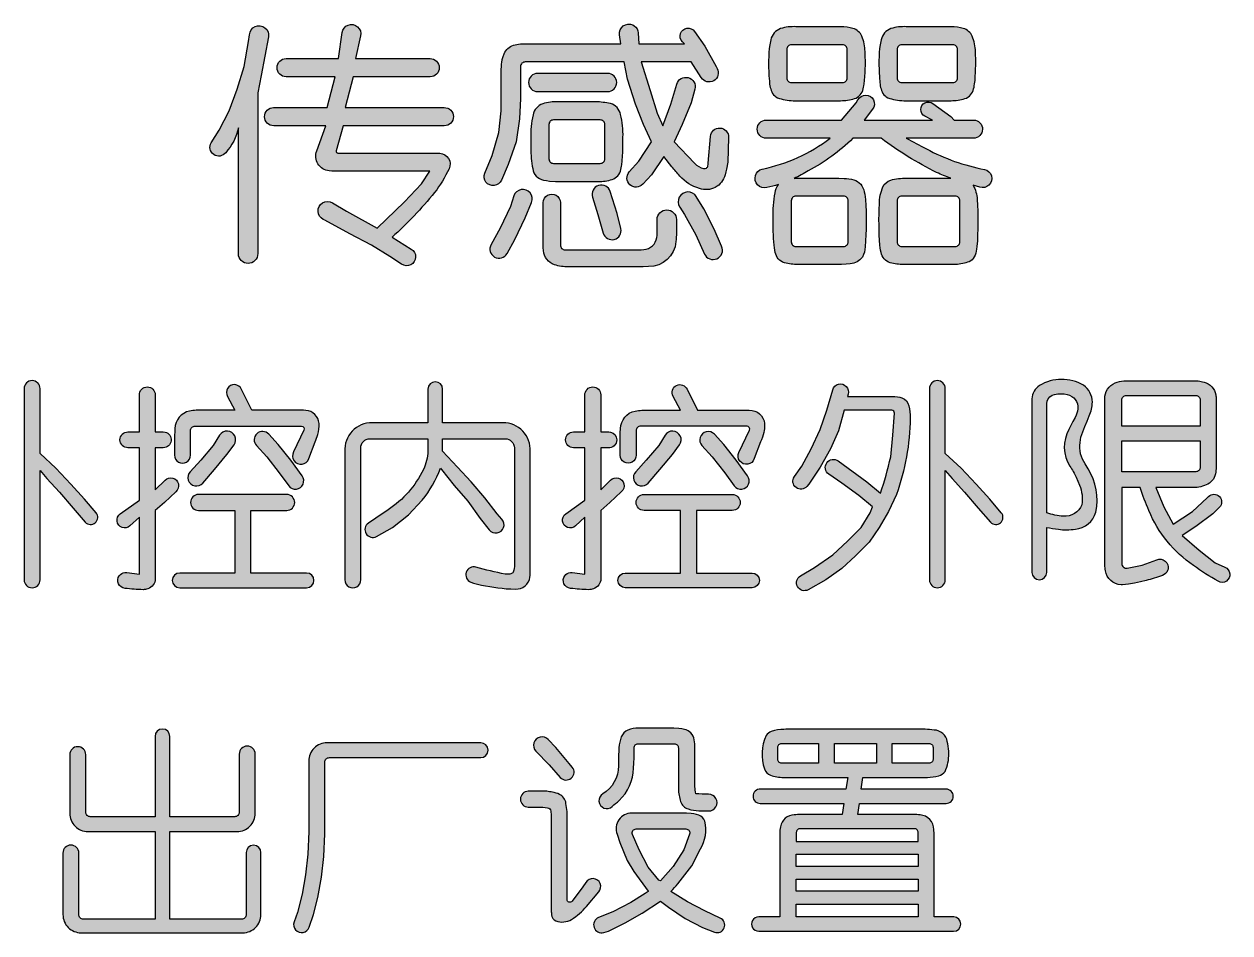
# Model space of a CAD drawing. Header units: millimetres. Extents: x -41 to 727, y -91 to 104.
# Drawn here: x 529.79 to 556.36, y -14.39 to 5.64 of the extents above; entities that cross this region are included whole.
import ezdxf

# ---------------------------------------------------------------- set-up
doc = ezdxf.new("R2010")
doc.units = ezdxf.units.MM
doc.header["$LTSCALE"] = 3
doc.header["$MEASUREMENT"] = 0

msp = doc.modelspace()

# ---------------------------------------------------------------- hatches: boundary and pattern name
h = msp.add_hatch(color=256)
h.dxf.hatch_style = 1
h.paths.add_polyline_path([(534.934, 0.58, -0.41776), (534.721, 0.364, -0.414214), (534.508, 0.577), (534.508, 3.354, -0.132977), (534.228, 2.804, -0.952593), (533.911, 3.025), (534.082, 3.298), (534.307, 3.724), (534.483, 4.201), (534.633, 4.702), (534.734, 5.254), (534.755, 5.404, -1.060775), (535.172, 5.356), (535.01, 4.502), (534.934, 4.125)])
h = msp.add_hatch(color=256)
h.dxf.hatch_style = 1
h.paths.add_polyline_path([(536.378, 1.335, -0.59102), (536.363, 1.698, -0.281236), (536.58, 1.697), (536.89, 1.517), (537.568, 1.141), (538.169, 1.718), (538.546, 2.119), (538.729, 2.395), (536.756, 2.395, -0.042921), (536.509, 2.406, -0.506842), (536.238, 2.846), (536.439, 3.398), (535.286, 3.398, -1), (535.284, 3.799), (536.464, 3.799), (536.64, 4.477), (535.56, 4.477, -1), (535.56, 4.878), (536.715, 4.878), (536.794, 5.45, -1.041657), (537.202, 5.377), (537.091, 4.878), (538.733, 4.878, -1), (538.735, 4.477), (537.041, 4.477), (536.865, 3.799), (539.043, 3.799, -0.422478), (539.249, 3.599, -0.417829), (539.046, 3.398), (536.815, 3.398), (536.662, 2.847, 0.495821), (536.701, 2.796), (538.846, 2.796), (538.892, 2.795), (538.945, 2.791, -0.539685), (539.153, 2.45, -0.047085), (538.833, 1.924, -0.035549), (537.894, 0.941), (538.317, 0.682, -0.586254), (538.308, 0.335, -0.276428), (538.104, 0.347), (537.843, 0.514), (537.442, 0.765), (536.966, 1.016), (536.414, 1.317)])
h = msp.add_hatch(color=256)
h.dxf.hatch_style = 1
h.paths.add_polyline_path([(544.564, 2.571, 0.16023), (544.762, 2.458, 0.4416), (544.856, 2.515, 0.027771), (544.865, 2.571), (544.913, 3.164, -0.978821), (545.312, 3.141), (545.292, 2.596), (545.266, 2.443), (545.252, 2.379), (545.233, 2.316, -0.445738), (544.671, 2.016, -0.146277), (544.239, 2.289, -0.020009), (544.063, 2.495), (543.887, 2.721), (543.611, 2.32), (543.419, 2.11, -1), (543.124, 2.379), (543.335, 2.621), (543.611, 3.047), (543.436, 3.423), (543.26, 3.875), (543.085, 4.426), (543.009, 4.803), (540.832, 4.803, 0.428128), (540.727, 4.702), (540.727, 4), (540.702, 3.549), (540.627, 3.047), (540.451, 2.546), (540.306, 2.2, -1), (539.939, 2.352), (540.1, 2.746), (540.251, 3.248), (540.301, 3.724), (540.301, 4.652, -0.013857), (540.314, 4.795), (540.325, 4.859), (540.343, 4.923), (540.367, 4.986, -0.225276), (540.569, 5.171, -0.081489), (540.878, 5.204), (542.934, 5.204), (542.908, 5.403, -0.592108), (543.2, 5.618), (543.233, 5.599, -0.225615), (543.319, 5.444), (543.335, 5.204), (544.339, 5.204), (544.295, 5.248, -1.08923), (544.564, 5.474), (544.79, 5.154), (545.041, 4.702), (545.062, 4.66, -0.406967), (544.984, 4.389, -0.405296), (544.711, 4.459), (544.489, 4.803), (543.386, 4.803), (543.586, 4.176), (543.737, 3.674), (543.862, 3.398), (544.038, 3.875), (544.169, 4.311, -1), (544.569, 4.205), (544.489, 3.9), (544.288, 3.423), (544.113, 3.047)])
h = msp.add_hatch(color=256)
h.dxf.hatch_style = 1
h.paths.add_polyline_path([(547.853, 5.574), (547.923, 5.567), (547.989, 5.557), (548.051, 5.541, -0.229497), (548.25, 5.369, -0.096009), (548.319, 5.031, -0.025853), (548.325, 4.663), (548.321, 4.572), (548.317, 4.483), (548.311, 4.398), (548.302, 4.318), (548.296, 4.28), (548.288, 4.245), (548.28, 4.21, -0.271566), (548.087, 3.995, -0.074582), (547.781, 3.95), (546.739, 3.95, -0.08166), (546.388, 4.014, -0.146039), (546.282, 4.111, -0.11582), (546.211, 4.382, -0.025036), (546.194, 4.832), (546.196, 4.924), (546.2, 5.014), (546.207, 5.101), (546.218, 5.182), (546.233, 5.257), (546.242, 5.293, -0.269538), (546.458, 5.537, -0.089624), (546.797, 5.58), (547.723, 5.58)])
h.paths.add_polyline_path([(547.926, 5.08), (547.926, 4.45, -0.414214), (547.826, 4.35), (546.694, 4.35, -0.414214), (546.594, 4.45), (546.594, 5.08, -0.414214), (546.694, 5.18), (547.826, 5.18, -0.414214)])
h = msp.add_hatch(color=256)
h.dxf.hatch_style = 1
h.paths.add_polyline_path([(550.156, 5.58), (550.286, 5.574), (550.355, 5.567), (550.422, 5.557), (550.484, 5.541, -0.229497), (550.682, 5.369, -0.096009), (550.752, 5.031, -0.025853), (550.757, 4.663), (550.754, 4.572), (550.749, 4.483), (550.743, 4.398), (550.734, 4.318), (550.728, 4.28), (550.721, 4.245), (550.712, 4.21, -0.271566), (550.52, 3.995, -0.074582), (550.214, 3.95), (549.172, 3.95, -0.08166), (548.82, 4.014, -0.146039), (548.715, 4.111, -0.11582), (548.644, 4.382, -0.025036), (548.626, 4.832), (548.628, 4.924), (548.633, 5.014), (548.64, 5.101), (548.651, 5.182), (548.666, 5.257), (548.675, 5.293, -0.269538), (548.89, 5.537, -0.089624), (549.229, 5.58)])
h.paths.add_polyline_path([(549.026, 5.08, -0.414214), (549.126, 5.18), (550.259, 5.18, -0.414214), (550.359, 5.08), (550.359, 4.45, -0.414214), (550.259, 4.35), (549.126, 4.35, -0.414214), (549.026, 4.45)])
h = msp.add_hatch(color=256)
h.dxf.hatch_style = 1
h.paths.add_polyline_path([(541.104, 4.552), (542.645, 4.552, -1), (542.645, 4.151), (541.104, 4.151, -1)])
h = msp.add_hatch(color=256)
h.dxf.hatch_style = 1
h.paths.add_polyline_path([(549.671, 2.889, 0.077057), (550.953, 2.435, -1.040733), (550.849, 2.043), (550.7, 2.089, -0.117269), (550.791, 1.775, -0.038781), (550.785, 0.735), (550.778, 0.68, -0.097257), (550.724, 0.506, -0.15029), (550.616, 0.403, -0.09102), (550.321, 0.342), (550.273, 0.339), (550.263, 0.339), (549.172, 0.339, -0.062783), (548.875, 0.38, -0.285873), (548.673, 0.605), (548.662, 0.653), (548.654, 0.706), (548.647, 0.763, -0.031148), (548.636, 1.674, -0.101851), (548.713, 2.05, -0.199361), (548.885, 2.2, -0.058368), (549.23, 2.245), (550.208, 2.245, -0.027409), (549.898, 2.367, -0.046694), (548.677, 3.122), (548.05, 3.122, -0.077934), (547.067, 2.404, -0.023868), (546.756, 2.237, -0.012462), (546.906, 2.245), (547.744, 2.245), (547.856, 2.239, -0.069044), (548.071, 2.206, -0.292597), (548.301, 1.941), (548.312, 1.89), (548.322, 1.834), (548.329, 1.773, -0.038845), (548.323, 0.733, -0.103809), (548.261, 0.504, -0.223369), (547.994, 0.356), (547.904, 0.346), (547.801, 0.339), (546.84, 0.339, -0.063747), (546.541, 0.381, -0.285196), (546.34, 0.607), (546.329, 0.655), (546.321, 0.708), (546.314, 0.766, -0.020397), (546.294, 1.366, -0.054188), (546.335, 1.919, -0.116147), (546.413, 2.102, -0.017668), (546.154, 2.037, -1), (546.054, 2.444, 0.112101), (547.549, 3.122), (546.143, 3.122, -1), (546.144, 3.524), (547.799, 3.524), (548.125, 3.9), (548.164, 3.967, -1.119425), (548.484, 3.764), (548.301, 3.524), (549.806, 3.524), (549.639, 3.607, -1.102587), (549.815, 3.887), (550.207, 3.599), (550.282, 3.524), (550.71, 3.524, -1), (550.706, 3.122), (549.229, 3.122, 0.005598)])
h.paths.add_polyline_path([(547.847, 1.845, -0.414214), (547.947, 1.745), (547.947, 0.839, -0.414214), (547.847, 0.739), (546.794, 0.739, -0.414214), (546.694, 0.839), (546.694, 1.745, -0.414214), (546.794, 1.845)])
h.paths.add_polyline_path([(549.127, 0.739, -0.414214), (549.027, 0.839), (549.027, 1.745, -0.414214), (549.127, 1.845), (550.309, 1.845, -0.414214), (550.409, 1.745), (550.409, 0.839, -0.414214), (550.309, 0.739)])
h = msp.add_hatch(color=256)
h.dxf.hatch_style = 1
h.paths.add_polyline_path([(542.381, 3.925, -0.048019), (542.709, 3.886, -0.280809), (542.932, 3.648, -0.072243), (542.984, 3.145, -0.012527), (542.979, 2.822), (542.975, 2.722), (542.968, 2.629, -0.020594), (542.953, 2.504), (542.946, 2.467), (542.937, 2.432, -0.274263), (542.745, 2.214, -0.074582), (542.439, 2.169), (541.499, 2.169), (541.368, 2.179), (541.299, 2.188), (541.234, 2.202, -0.330254), (540.995, 2.453, -0.054888), (540.955, 2.907), (540.953, 3.124, -0.062902), (541.002, 3.635, -0.273223), (541.217, 3.882, -0.089624), (541.556, 3.925)])
h.paths.add_polyline_path([(541.353, 3.425, -0.414214), (541.453, 3.525), (542.484, 3.525, -0.414214), (542.584, 3.425), (542.584, 2.669, -0.414214), (542.484, 2.569), (541.453, 2.569, -0.414214), (541.353, 2.669)])
h = msp.add_hatch(color=256)
h.dxf.hatch_style = 1
h.paths.add_polyline_path([(540.077, 0.779), (540.276, 1.141), (540.502, 1.618), (540.58, 1.852, -1.033851), (540.967, 1.709), (540.828, 1.367), (540.602, 0.89), (540.429, 0.583, -0.995238)])
h = msp.add_hatch(color=256)
h.dxf.hatch_style = 1
h.paths.add_polyline_path([(543.411, 0.289), (541.781, 0.289, -0.092201), (541.475, 0.335, -0.289124), (541.23, 0.646), (541.227, 0.706), (541.229, 0.79), (541.229, 1.705, -1), (541.605, 1.704), (541.605, 0.77, 0.429269), (541.705, 0.665), (543.361, 0.665), (543.385, 0.666), (543.446, 0.67, 0.353733), (543.73, 0.933, 0.042793), (543.737, 1.116), (543.737, 1.331, -1), (544.163, 1.331), (544.163, 1.041, -0.020292), (544.15, 0.844, -0.401181), (543.549, 0.295), (543.429, 0.289)])
h = msp.add_hatch(color=256)
h.dxf.hatch_style = 1
h.paths.add_polyline_path([(542.938, 1.133, -0.97667), (542.55, 1.032), (542.433, 1.442), (542.312, 1.823, -0.99809), (542.705, 1.948), (542.859, 1.467)])
h = msp.add_hatch(color=256)
h.dxf.hatch_style = 1
h.paths.add_polyline_path([(544.601, 1.836), (544.765, 1.567), (544.991, 1.116), (545.159, 0.743, -0.998115), (544.78, 0.572), (544.589, 0.991), (544.339, 1.442), (544.234, 1.607, -1.009131)])
h = msp.add_hatch(color=256)
h.dxf.hatch_style = 1
h.paths.add_polyline_path([(530.814, -4.501), (531.115, -4.827), (531.371, -5.13, -0.991748), (531.133, -5.335), (530.864, -5.027), (530.563, -4.676), (530.287, -4.375), (530.137, -4.2), (530.137, -6.607, -1), (529.786, -6.607), (529.786, -2.394, -1), (530.137, -2.394), (530.137, -3.824), (530.488, -4.15)])
h = msp.add_hatch(color=256)
h.dxf.hatch_style = 1
h.paths.add_polyline_path([(532.891, -3.352, -0.892536), (532.852, -3.698), (532.676, -3.698), (532.676, -4.626), (532.891, -4.411, -0.585606), (533.185, -4.494, -0.287203), (533.126, -4.671), (532.877, -4.902), (532.676, -5.078), (532.676, -6.582, -0.331387), (532.512, -6.805, -0.070502), (532.407, -6.824, -0.023404), (532.01, -6.796, -0.586545), (531.883, -6.517), (531.907, -6.491, -0.217204), (532.046, -6.447), (532.325, -6.482), (532.325, -5.228), (532.118, -5.418, -1.062778), (531.904, -5.153), (532.325, -4.852), (532.325, -3.698), (532.074, -3.698, -1), (532.074, -3.347), (532.325, -3.347), (532.325, -2.539, -0.424925), (532.501, -2.356, -0.414083), (532.676, -2.532), (532.676, -3.347), (532.852, -3.347)])
h = msp.add_hatch(color=256)
h.dxf.hatch_style = 1
h.paths.add_polyline_path([(535.836, -2.871, -0.012997), (535.944, -2.871), (535.993, -2.875, -0.378315), (536.285, -3.163, -0.105496), (536.258, -3.408, -0.020256), (536.2, -3.569), (536.06, -3.937, -1.089222), (535.724, -3.79), (535.953, -3.308, 0.555608), (535.897, -3.222), (533.557, -3.222, 0.426625), (533.454, -3.323), (533.454, -3.862, -1), (533.103, -3.858), (533.103, -3.397, -0.010071), (533.111, -3.276, -0.347674), (533.43, -2.888, -0.036483), (533.579, -2.871), (534.432, -2.871), (534.269, -2.565, -0.593868), (534.427, -2.306, -0.291309), (534.58, -2.415), (534.808, -2.871)])
h = msp.add_hatch(color=256)
h.dxf.hatch_style = 1
h.paths.add_polyline_path([(540.941, -3.774), (540.941, -6.407, -0.049756), (540.934, -6.548, -0.399182), (540.614, -6.81), (540.511, -6.808), (540.41, -6.802, -0.032448), (539.688, -6.683), (539.628, -6.657, -0.945374), (539.744, -6.33, 0.020702), (540.385, -6.481, 0.087082), (540.492, -6.481), (540.515, -6.475, 0.173213), (540.565, -6.437, 0.113951), (540.591, -6.273), (540.59, -3.698, 0.416243), (540.389, -3.498), (539.01, -3.498), (539.01, -3.774), (539.336, -4.125), (539.637, -4.451), (539.938, -4.802), (540.214, -5.153), (540.318, -5.272, -1.026786), (540.037, -5.506), (539.838, -5.253), (539.562, -4.877), (539.261, -4.526), (538.985, -4.175), (538.96, -4.15, -0.084682), (538.559, -4.852), (538.258, -5.178), (537.907, -5.454), (537.552, -5.651, -0.960345), (537.373, -5.358, 0.011732), (537.808, -5.067, 0.132971), (538.585, -4.174, 0.108424), (538.684, -3.774), (538.684, -3.498), (537.405, -3.498, 0.416957), (537.205, -3.7), (537.205, -6.607, -1), (536.854, -6.606), (536.854, -3.779, -0.436392), (537.456, -3.147), (538.684, -3.147), (538.684, -2.407, -1), (539.01, -2.407), (539.01, -3.147), (540.34, -3.147, -0.432402)])
h = msp.add_hatch(color=256)
h.dxf.hatch_style = 1
h.paths.add_polyline_path([(541.894, -3.698, -1), (541.894, -3.347), (542.144, -3.347), (542.144, -2.539, -0.424925), (542.32, -2.356, -0.414083), (542.496, -2.532), (542.496, -3.347), (542.671, -3.347), (542.711, -3.352, -0.349217), (542.847, -3.523, -0.439039), (542.655, -3.698), (542.496, -3.698), (542.496, -4.626), (542.711, -4.411, -0.585606), (543.005, -4.494, -0.287203), (542.945, -4.671), (542.696, -4.902), (542.496, -5.078), (542.496, -6.582, -0.331387), (542.332, -6.805, -0.070502), (542.226, -6.824, -0.023404), (541.829, -6.796, -0.586545), (541.702, -6.517), (541.726, -6.491, -0.217204), (541.865, -6.447), (542.144, -6.482), (542.144, -5.228), (541.937, -5.418, -1.062778), (541.723, -5.153), (542.144, -4.852), (542.144, -3.698)])
h = msp.add_hatch(color=256)
h.dxf.hatch_style = 1
h.paths.add_polyline_path([(543.273, -3.859, -1), (542.922, -3.864), (542.922, -3.398, -0.01249), (542.93, -3.274, -0.348268), (543.251, -2.888, -0.035203), (543.398, -2.871), (544.246, -2.871), (544.251, -2.871), (544.088, -2.565, -0.438722), (544.165, -2.322, -0.418342), (544.396, -2.408), (544.627, -2.871), (545.766, -2.871, -0.410091), (546.104, -3.165, -0.070888), (546.099, -3.315), (546.09, -3.363, -0.025192), (546.019, -3.57), (545.879, -3.937, -1.060261), (545.538, -3.801), (545.772, -3.307, 0.550801), (545.718, -3.222), (543.373, -3.222, 0.42072), (543.273, -3.324)])
h = msp.add_hatch(color=256)
h.dxf.hatch_style = 1
h.paths.add_polyline_path([(548.935, -3.422), (548.968, -2.935, 0.435083), (548.908, -2.871), (547.857, -2.871), (547.732, -3.322), (547.556, -3.723), (547.33, -4.125), (547.08, -4.501), (547.04, -4.548, -0.963432), (546.762, -4.334), (546.929, -4.1), (547.13, -3.723), (547.33, -3.297), (547.481, -2.871), (547.606, -2.419, -1), (547.948, -2.518), (547.932, -2.57), (548.835, -2.57, -0.012286), (548.979, -2.571), (549.034, -2.575), (549.085, -2.583), (549.132, -2.597, -0.266172), (549.281, -2.772, -0.066176), (549.317, -3.042, -0.081069), (549.011, -4.727), (548.835, -5.103), (548.634, -5.454), (548.409, -5.78), (548.108, -6.081), (547.807, -6.357), (547.456, -6.607), (547.069, -6.825, -1), (546.9, -6.518), (547.205, -6.332), (547.606, -6.056), (547.932, -5.755), (548.233, -5.454), (548.434, -5.128), (548.484, -5.002), (548.183, -4.752), (547.807, -4.476), (547.519, -4.278, -1), (547.726, -3.987), (548.359, -4.451), (548.66, -4.701, 0.02391), (548.885, -3.899)])
h = msp.add_hatch(color=256)
h.dxf.hatch_style = 1
h.paths.add_polyline_path([(550.766, -4.501), (551.067, -4.827), (551.323, -5.13, -0.991748), (551.085, -5.335), (550.816, -5.027), (550.515, -4.676), (550.239, -4.375), (550.089, -4.2), (550.089, -6.607, -1), (549.738, -6.607), (549.738, -2.394, -1), (550.089, -2.394), (550.089, -3.824), (550.44, -4.15)])
h = msp.add_hatch(color=256)
h.dxf.hatch_style = 1
h.paths.add_polyline_path([(552.163, -2.327, -0.273671), (553.133, -2.318, -0.242415), (553.33, -2.692, -0.100445), (553.262, -2.995), (553.213, -3.113), (553.163, -3.23), (553.117, -3.346, 0.150464), (553.071, -3.829, 0.07841), (553.17, -4.054), (553.235, -4.16, -0.191488), (553.406, -5.116, -0.319783), (552.955, -5.491, -0.07297), (552.58, -5.493, -0.0139), (552.324, -5.454), (552.324, -6.444, -1), (551.998, -6.444), (551.998, -2.62, -0.251251)])
h.paths.add_polyline_path([(552.332, -2.673, -0.291924), (552.498, -2.523, -0.137469), (552.773, -2.526, -0.396774), (553.009, -2.84, -0.082163), (552.948, -3.027), (552.902, -3.119), (552.856, -3.208), (552.813, -3.294, 0.274605), (552.833, -4.104, -0.028418), (552.976, -4.346), (553.013, -4.432), (553.046, -4.522, -0.139474), (553.097, -4.953, -0.337206), (552.69, -5.206, -0.068489), (552.324, -5.128), (552.324, -2.72)])
h = msp.add_hatch(color=256)
h.dxf.hatch_style = 1
h.paths.add_polyline_path([(553.979, -4.576), (553.979, -6.248, 0.477458), (554.099, -6.348), (554.43, -6.281), (554.75, -6.164, -0.588858), (554.997, -6.37), (554.987, -6.404, -0.220322), (554.874, -6.51, -0.014085), (554.514, -6.624), (554.387, -6.654), (554.258, -6.68), (554.127, -6.701), (554.061, -6.71), (553.994, -6.717), (553.961, -6.718, -0.362622), (553.621, -6.406, -0.023381), (553.603, -6.281), (553.603, -2.62, -0.307621), (553.832, -2.269, -0.091859), (554.023, -2.225, -0.018811), (554.178, -2.219), (555.512, -2.219, -0.016185), (555.662, -2.226, -0.052672), (555.792, -2.253, -0.295172), (556.051, -2.528, -0.016112), (556.06, -2.62), (556.06, -4.125, -0.023783), (556.042, -4.274, -0.263158), (555.839, -4.516, -0.105269), (555.512, -4.576), (554.731, -4.576), (554.907, -5.002), (555.108, -5.379), (555.534, -5.103), (555.86, -4.802), (555.891, -4.77, -1), (556.129, -5.009), (555.985, -5.153), (555.609, -5.429), (555.308, -5.629), (555.684, -5.955), (556.035, -6.231), (556.25, -6.331, -1.082987), (556.104, -6.64, -0.028008), (555.558, -6.291, -0.1484), (554.577, -5.081, -0.025024), (554.381, -4.576)])
h.paths.add_polyline_path([(553.979, -2.645, -0.414214), (554.079, -2.545), (555.609, -2.545, -0.414214), (555.709, -2.645), (555.709, -3.222), (553.979, -3.222)])
h.paths.add_polyline_path([(555.609, -4.225), (553.979, -4.225), (553.979, -3.548), (555.709, -3.548), (555.709, -4.125, -0.414214)])
h = msp.add_hatch(color=256)
h.dxf.hatch_style = 1
h.paths.add_polyline_path([(534.412, -3.631), (534.256, -3.849), (533.98, -4.175), (533.724, -4.474, -1.021378), (533.445, -4.225), (533.679, -3.974), (533.955, -3.648), (534.095, -3.421, -1.034899)])
h = msp.add_hatch(color=256)
h.dxf.hatch_style = 1
h.paths.add_polyline_path([(535.179, -3.399), (535.385, -3.623), (535.661, -3.974), (535.912, -4.318, -1.005391), (535.619, -4.535), (535.41, -4.25), (535.134, -3.899), (534.905, -3.649, -1)])
h = msp.add_hatch(color=256)
h.dxf.hatch_style = 1
h.paths.add_polyline_path([(544.231, -3.631), (544.076, -3.849), (543.8, -4.175), (543.543, -4.474, -1.021378), (543.265, -4.225), (543.499, -3.974), (543.775, -3.648), (543.914, -3.421, -1.034899)])
h = msp.add_hatch(color=256)
h.dxf.hatch_style = 1
h.paths.add_polyline_path([(544.998, -3.399), (545.204, -3.623), (545.48, -3.974), (545.731, -4.318, -1.005391), (545.438, -4.535), (545.229, -4.25), (544.953, -3.899), (544.725, -3.649, -1)])
h = msp.add_hatch(color=256)
h.dxf.hatch_style = 1
h.paths.add_polyline_path([(536.011, -6.457, -1), (536.011, -6.783), (533.215, -6.783, -1), (533.215, -6.457), (534.432, -6.457), (534.432, -5.078), (533.629, -5.078, -1), (533.629, -4.727), (535.573, -4.727, -1), (535.573, -5.078), (534.783, -5.078), (534.783, -6.457)])
h = msp.add_hatch(color=256)
h.dxf.hatch_style = 1
h.paths.add_polyline_path([(543.035, -6.783, -1), (543.035, -6.457), (544.251, -6.457), (544.251, -5.078), (543.449, -5.078, -1), (543.449, -4.727), (545.393, -4.727, -1), (545.393, -5.078), (544.602, -5.078), (544.602, -6.457), (545.83, -6.457, -1), (545.83, -6.783)])
h = msp.add_hatch(color=256)
h.dxf.hatch_style = 1
h.paths.add_polyline_path([(534.528, -11.726), (534.528, -10.445, -1), (534.879, -10.445), (534.879, -11.752, -0.414214), (534.479, -12.152), (532.998, -12.152), (532.998, -14.083), (534.579, -14.083, 0.414214), (534.679, -13.983), (534.679, -12.617, -1), (535.005, -12.617), (535.005, -13.984, -0.414214), (534.605, -14.384), (531.041, -14.384, -0.414214), (530.641, -13.984), (530.641, -12.627, -1), (530.992, -12.627), (530.992, -13.983, 0.414214), (531.092, -14.083), (532.672, -14.083), (532.672, -12.152), (531.192, -12.152, -0.414214), (530.792, -11.752), (530.792, -10.459, -1), (531.143, -10.459), (531.143, -11.726, 0.414214), (531.243, -11.826), (532.672, -11.826), (532.672, -10.057, -1), (532.998, -10.057), (532.998, -11.826), (534.428, -11.826, 0.414214)])
h = msp.add_hatch(color=256)
h.dxf.hatch_style = 1
h.paths.add_polyline_path([(541.801, -10.652), (541.867, -10.732, -0.97673), (541.601, -10.96), (541.354, -10.685), (541.066, -10.382, -1.002617), (541.337, -10.127), (541.503, -10.304)])
h = msp.add_hatch(color=256)
h.dxf.hatch_style = 1
h.paths.add_polyline_path([(544.553, -10.129, -0.059248), (544.571, -10.308), (544.571, -11.166, 0.017207), (544.588, -11.319, 0.034528), (544.872, -11.332, -1.01266), (544.872, -11.7, -0.011492), (544.658, -11.696), (544.597, -11.691), (544.536, -11.684), (544.477, -11.672), (544.421, -11.655, -0.238886), (544.255, -11.494, -0.076134), (544.206, -11.216), (544.206, -10.308, 0.422775), (544.117, -10.221), (543.317, -10.221, 0.422577), (543.229, -10.308), (543.229, -10.53), (543.226, -10.644), (543.218, -10.759, -0.197017), (542.898, -11.472, -0.01219), (542.747, -11.599, -1.116646), (542.539, -11.323, 0.264943), (542.885, -10.706), (542.889, -10.594), (542.889, -10.481), (542.892, -10.365), (542.896, -10.306), (542.903, -10.244), (542.913, -10.183), (542.928, -10.124), (542.948, -10.069, -0.20478), (543.095, -9.917, -0.084845), (543.327, -9.873), (544.106, -9.873), (544.219, -9.883), (544.281, -9.891), (544.339, -9.904, -0.323094)])
h = msp.add_hatch(color=256)
h.dxf.hatch_style = 1
h.paths.add_polyline_path([(546.521, -10.96, -0.086517), (546.236, -10.914, -0.214089), (546.103, -10.775, -0.198156), (546.14, -10.04, -0.149178), (546.254, -9.947, -0.080722), (546.533, -9.902), (546.571, -9.901), (549.643, -9.901, -0.026081), (549.843, -9.916, -0.357226), (550.132, -10.172), (550.144, -10.223, -0.056958), (550.164, -10.434, -0.122096), (550.083, -10.83, -0.177615), (549.943, -10.926, -0.038063), (549.693, -10.96), (548.27, -10.96), (548.236, -11.22), (550.108, -11.22, -0.414216), (550.265, -11.377, -0.420603), (550.104, -11.534), (548.194, -11.534), (548.163, -11.776), (549.393, -11.776, -0.022059), (549.531, -11.787, -0.392106), (549.835, -12.109), (549.841, -12.207), (549.841, -14.034), (550.273, -14.034, -1), (550.272, -14.35), (545.976, -14.35, -1), (545.975, -14.034), (546.44, -14.034), (546.44, -12.207, -0.05261), (546.456, -12.046, -0.35597), (546.761, -11.786, -0.016526), (546.904, -11.776), (547.814, -11.776), (547.851, -11.534), (546.009, -11.534, -0.414804), (545.851, -11.377, -0.426234), (546.015, -11.22), (547.899, -11.22), (547.938, -10.96)])
h.paths.add_polyline_path([(549.493, -12.921), (546.805, -12.921), (546.805, -12.655), (549.493, -12.655)])
h.paths.add_polyline_path([(549.493, -12.375), (546.805, -12.375), (546.805, -12.176, -0.414214), (546.891, -12.09), (549.406, -12.09, -0.414214), (549.493, -12.176)])
h.paths.add_polyline_path([(549.493, -13.47), (546.805, -13.47), (546.805, -13.201), (549.493, -13.201)])
h.paths.add_polyline_path([(549.493, -14.034), (546.805, -14.034), (546.805, -13.75), (549.493, -13.75)])
h.paths.add_polyline_path([(548.572, -10.649), (547.643, -10.649), (547.643, -10.212), (548.572, -10.212)])
h.paths.add_polyline_path([(546.396, -10.563), (546.396, -10.298, -0.414214), (546.482, -10.212), (547.294, -10.212), (547.294, -10.649), (546.482, -10.649, -0.414214)])
h.paths.add_polyline_path([(549.819, -10.298), (549.819, -10.563, -0.414214), (549.732, -10.649), (548.92, -10.649), (548.92, -10.212), (549.732, -10.212, -0.414214)])
h = msp.add_hatch(color=256)
h.dxf.hatch_style = 1
h.paths.add_polyline_path([(535.811, -13.934), (535.911, -13.533), (535.986, -13.107), (536.036, -12.655), (536.061, -12.154), (536.061, -10.598, -0.414214), (536.461, -10.198), (539.849, -10.198, -1), (539.849, -10.524), (536.513, -10.524, 0.414214), (536.413, -10.624), (536.413, -12.204), (536.388, -12.705), (536.337, -13.157), (536.262, -13.608), (536.162, -13.984), (536.07, -14.26, -1.010694), (535.736, -14.145)])
h = msp.add_hatch(color=256)
h.dxf.hatch_style = 1
h.paths.add_polyline_path([(540.898, -11.614, -1), (540.898, -11.266), (541.304, -11.266, -0.011491), (541.432, -11.287, -0.070941), (541.583, -11.334, -0.254447), (541.728, -11.534, -0.026143), (541.752, -11.713), (541.752, -13.655, 0.32165), (541.791, -13.71, 0.329988), (541.861, -13.685), (542.1, -13.372), (542.165, -13.274, -1.083663), (542.451, -13.483), (542.183, -13.803, -0.073532), (541.851, -14.089, -0.222538), (541.506, -14.124, -0.270609), (541.411, -13.985, -0.016463), (541.403, -13.902), (541.403, -11.796), (541.393, -11.705, 0.334609), (541.322, -11.63), (541.221, -11.614)])
h = msp.add_hatch(color=256)
h.dxf.hatch_style = 1
h.paths.add_polyline_path([(544.388, -11.747), (544.49, -11.757), (544.548, -11.766), (544.603, -11.777), (544.654, -11.794, -0.225031), (544.789, -11.927, -0.188829), (544.696, -12.537), (544.504, -12.907), (544.192, -13.302, -0.031599), (544.04, -13.471), (544.405, -13.703), (544.786, -13.902), (545.129, -14.06, -0.972008), (544.998, -14.369), (544.737, -14.267), (544.355, -14.068), (543.99, -13.819), (543.808, -13.687), (543.41, -13.952), (543.029, -14.168), (542.664, -14.35), (542.561, -14.379, -0.947134), (542.447, -14.048), (542.763, -13.919), (543.161, -13.72), (543.476, -13.521), (543.543, -13.471), (543.542, -13.47), (543.222, -13.034), (543.078, -12.791), (542.912, -12.393), (542.853, -12.211, -0.520491), (543.177, -11.747)])
h.paths.add_polyline_path([(543.276, -12.095), (544.369, -12.095, -0.521815), (544.45, -12.211), (544.322, -12.559), (544.09, -12.924), (543.808, -13.239), (543.775, -13.222), (543.543, -12.941), (543.344, -12.559), (543.196, -12.215, -0.538437)])

# ---------------------------------------------------------------- linework, layer by layer
for points in [[(534.934, 0.58, -0.41776), (534.721, 0.364, -0.414214), (534.508, 0.577), (534.508, 3.354, -0.132977), (534.228, 2.804, -0.952593), (533.911, 3.025), (534.082, 3.298), (534.307, 3.724), (534.483, 4.201), (534.633, 4.702), (534.734, 5.254), (534.755, 5.404, -1.060775), (535.172, 5.356), (535.01, 4.502), (534.934, 4.125)], [(536.378, 1.335, -0.59102), (536.363, 1.698, -0.281236), (536.58, 1.697), (536.89, 1.517), (537.568, 1.141), (538.169, 1.718), (538.546, 2.119), (538.729, 2.395), (536.756, 2.395, -0.042921), (536.509, 2.406, -0.506842), (536.238, 2.846), (536.439, 3.398), (535.286, 3.398, -1), (535.284, 3.799), (536.464, 3.799), (536.64, 4.477), (535.56, 4.477, -1), (535.56, 4.878), (536.715, 4.878), (536.794, 5.45, -1.041657), (537.202, 5.377), (537.091, 4.878), (538.733, 4.878, -1), (538.735, 4.477), (537.041, 4.477), (536.865, 3.799), (539.043, 3.799, -0.422478), (539.249, 3.599, -0.417829), (539.046, 3.398), (536.815, 3.398), (536.662, 2.847, 0.495821), (536.701, 2.796), (538.846, 2.796), (538.892, 2.795), (538.945, 2.791, -0.539685), (539.153, 2.45, -0.047085), (538.833, 1.924, -0.035549), (537.894, 0.941), (538.317, 0.682, -0.586254), (538.308, 0.335, -0.276428), (538.104, 0.347), (537.843, 0.514), (537.442, 0.765), (536.966, 1.016), (536.414, 1.317)], [(544.564, 2.571, 0.16023), (544.762, 2.458, 0.4416), (544.856, 2.515, 0.027771), (544.865, 2.571), (544.913, 3.164, -0.978821), (545.312, 3.141), (545.292, 2.596), (545.266, 2.443), (545.252, 2.379), (545.233, 2.316, -0.445738), (544.671, 2.016, -0.146277), (544.239, 2.289, -0.020009), (544.063, 2.495), (543.887, 2.721), (543.611, 2.32), (543.419, 2.11, -1), (543.124, 2.379), (543.335, 2.621), (543.611, 3.047), (543.436, 3.423), (543.26, 3.875), (543.085, 4.426), (543.009, 4.803), (540.832, 4.803, 0.428128), (540.727, 4.702), (540.727, 4), (540.702, 3.549), (540.627, 3.047), (540.451, 2.546), (540.306, 2.2, -1), (539.939, 2.352), (540.1, 2.746), (540.251, 3.248), (540.301, 3.724), (540.301, 4.652, -0.013857), (540.314, 4.795), (540.325, 4.859), (540.343, 4.923), (540.367, 4.986, -0.225276), (540.569, 5.171, -0.081489), (540.878, 5.204), (542.934, 5.204), (542.908, 5.403, -0.592108), (543.2, 5.618), (543.233, 5.599, -0.225615), (543.319, 5.444), (543.335, 5.204), (544.339, 5.204), (544.295, 5.248, -1.08923), (544.564, 5.474), (544.79, 5.154), (545.041, 4.702), (545.062, 4.66, -0.406967), (544.984, 4.389, -0.405296), (544.711, 4.459), (544.489, 4.803), (543.386, 4.803), (543.586, 4.176), (543.737, 3.674), (543.862, 3.398), (544.038, 3.875), (544.169, 4.311, -1), (544.569, 4.205), (544.489, 3.9), (544.288, 3.423), (544.113, 3.047)], [(547.723, 5.58), (546.797, 5.58, 0.089624), (546.458, 5.537, 0.269538), (546.242, 5.293), (546.233, 5.257), (546.218, 5.182), (546.207, 5.101), (546.2, 5.014), (546.196, 4.924), (546.194, 4.832, 0.025036), (546.211, 4.382, 0.11582), (546.282, 4.111, 0.146039), (546.388, 4.014, 0.08166), (546.739, 3.95), (547.781, 3.95, 0.074582), (548.087, 3.995, 0.271566), (548.28, 4.21), (548.288, 4.245), (548.296, 4.28), (548.302, 4.318), (548.311, 4.398), (548.317, 4.483), (548.321, 4.572), (548.325, 4.663, 0.025853), (548.319, 5.031, 0.096009), (548.25, 5.369, 0.229497), (548.051, 5.541), (547.989, 5.557), (547.923, 5.567), (547.853, 5.574)], [(549.229, 5.58, 0.089624), (548.89, 5.537, 0.269538), (548.675, 5.293), (548.666, 5.257), (548.651, 5.182), (548.64, 5.101), (548.633, 5.014), (548.628, 4.924), (548.626, 4.832, 0.025036), (548.644, 4.382, 0.11582), (548.715, 4.111, 0.146039), (548.82, 4.014, 0.08166), (549.172, 3.95), (550.214, 3.95, 0.074582), (550.52, 3.995, 0.271566), (550.712, 4.21), (550.721, 4.245), (550.728, 4.28), (550.734, 4.318), (550.743, 4.398), (550.749, 4.483), (550.754, 4.572), (550.757, 4.663, 0.025853), (550.752, 5.031, 0.096009), (550.682, 5.369, 0.229497), (550.484, 5.541), (550.422, 5.557), (550.355, 5.567), (550.286, 5.574), (550.156, 5.58)], [(547.826, 5.18), (546.694, 5.18, 0.414214), (546.594, 5.08), (546.594, 4.45, 0.414214), (546.694, 4.35), (547.826, 4.35, 0.414214), (547.926, 4.45), (547.926, 5.08, 0.414214)], [(549.026, 4.45, 0.414214), (549.126, 4.35), (550.259, 4.35, 0.414214), (550.359, 4.45), (550.359, 5.08, 0.414214), (550.259, 5.18), (549.126, 5.18, 0.414214), (549.026, 5.08)], [(541.104, 4.151), (542.645, 4.151, 1), (542.645, 4.552), (541.104, 4.552, 1)], [(549.671, 2.889, 0.077057), (550.953, 2.435, -1.040733), (550.849, 2.043), (550.7, 2.089, -0.117269), (550.791, 1.775, -0.038781), (550.785, 0.735), (550.778, 0.68, -0.097257), (550.724, 0.506, -0.15029), (550.616, 0.403, -0.09102), (550.321, 0.342), (550.273, 0.339), (550.263, 0.339), (549.172, 0.339, -0.062783), (548.875, 0.38, -0.285873), (548.673, 0.605), (548.662, 0.653), (548.654, 0.706), (548.647, 0.763, -0.031148), (548.636, 1.674, -0.101851), (548.713, 2.05, -0.199361), (548.885, 2.2, -0.058368), (549.23, 2.245), (550.208, 2.245, -0.027409), (549.898, 2.367, -0.046694), (548.677, 3.122), (548.05, 3.122, -0.077934), (547.067, 2.404, -0.023868), (546.756, 2.237, -0.012462), (546.906, 2.245), (547.744, 2.245), (547.856, 2.239, -0.069044), (548.071, 2.206, -0.292597), (548.301, 1.941), (548.312, 1.89), (548.322, 1.834), (548.329, 1.773, -0.038845), (548.323, 0.733, -0.103809), (548.261, 0.504, -0.223369), (547.994, 0.356), (547.904, 0.346), (547.801, 0.339), (546.84, 0.339, -0.063747), (546.541, 0.381, -0.285196), (546.34, 0.607), (546.329, 0.655), (546.321, 0.708), (546.314, 0.766, -0.020397), (546.294, 1.366, -0.054188), (546.335, 1.919, -0.116147), (546.413, 2.102, -0.017668), (546.154, 2.037, -1), (546.054, 2.444, 0.112101), (547.549, 3.122), (546.143, 3.122, -1), (546.144, 3.524), (547.799, 3.524), (548.125, 3.9), (548.164, 3.967, -1.119425), (548.484, 3.764), (548.301, 3.524), (549.806, 3.524), (549.639, 3.607, -1.102587), (549.815, 3.887), (550.207, 3.599), (550.282, 3.524), (550.71, 3.524, -1), (550.706, 3.122), (549.229, 3.122, 0.005598)], [(541.556, 3.925, 0.089624), (541.217, 3.882, 0.273223), (541.002, 3.635, 0.062902), (540.953, 3.124), (540.955, 2.907, 0.054888), (540.995, 2.453, 0.330254), (541.234, 2.202), (541.299, 2.188), (541.368, 2.179), (541.499, 2.169), (542.439, 2.169, 0.074582), (542.745, 2.214, 0.274263), (542.937, 2.432), (542.946, 2.467), (542.953, 2.504, 0.020594), (542.968, 2.629), (542.975, 2.722), (542.979, 2.822, 0.012527), (542.984, 3.145, 0.072243), (542.932, 3.648, 0.280809), (542.709, 3.886, 0.048019), (542.381, 3.925)], [(541.353, 2.669, 0.414214), (541.453, 2.569), (542.484, 2.569, 0.414214), (542.584, 2.669), (542.584, 3.425, 0.414214), (542.484, 3.525), (541.453, 3.525, 0.414214), (541.353, 3.425)], [(540.429, 0.583), (540.602, 0.89), (540.828, 1.367), (540.967, 1.709, 1.033851), (540.58, 1.852), (540.502, 1.618), (540.276, 1.141), (540.077, 0.779, 0.995238)], [(543.411, 0.289), (541.781, 0.289, -0.092201), (541.475, 0.335, -0.289124), (541.23, 0.646), (541.227, 0.706), (541.229, 0.79), (541.229, 1.705, -1), (541.605, 1.704), (541.605, 0.77, 0.429269), (541.705, 0.665), (543.361, 0.665), (543.385, 0.666), (543.446, 0.67, 0.353733), (543.73, 0.933, 0.042793), (543.737, 1.116), (543.737, 1.331, -1), (544.163, 1.331), (544.163, 1.041, -0.020292), (544.15, 0.844, -0.401181), (543.549, 0.295), (543.429, 0.289)], [(542.859, 1.467), (542.705, 1.948, 0.99809), (542.312, 1.823), (542.433, 1.442), (542.55, 1.032, 0.97667), (542.938, 1.133)], [(544.234, 1.607), (544.339, 1.442), (544.589, 0.991), (544.78, 0.572, 0.998115), (545.159, 0.743), (544.991, 1.116), (544.765, 1.567), (544.601, 1.836, 1.009131)], [(546.794, 1.845, 0.414214), (546.694, 1.745), (546.694, 0.839, 0.414214), (546.794, 0.739), (547.847, 0.739, 0.414214), (547.947, 0.839), (547.947, 1.745, 0.414214), (547.847, 1.845)], [(550.309, 0.739, 0.414214), (550.409, 0.839), (550.409, 1.745, 0.414214), (550.309, 1.845), (549.127, 1.845, 0.414214), (549.027, 1.745), (549.027, 0.839, 0.414214), (549.127, 0.739)], [(530.488, -4.15), (530.137, -3.824), (530.137, -2.394, 1), (529.786, -2.394), (529.786, -6.607, 1), (530.137, -6.607), (530.137, -4.2), (530.287, -4.375), (530.563, -4.676), (530.864, -5.027), (531.133, -5.335, 0.991748), (531.371, -5.13), (531.115, -4.827), (530.814, -4.501)], [(532.891, -3.352, -0.892536), (532.852, -3.698), (532.676, -3.698), (532.676, -4.626), (532.891, -4.411, -0.585606), (533.185, -4.494, -0.287203), (533.126, -4.671), (532.877, -4.902), (532.676, -5.078), (532.676, -6.582, -0.331387), (532.512, -6.805, -0.070502), (532.407, -6.824, -0.023404), (532.01, -6.796, -0.586545), (531.883, -6.517), (531.907, -6.491, -0.217204), (532.046, -6.447), (532.325, -6.482), (532.325, -5.228), (532.118, -5.418, -1.062778), (531.904, -5.153), (532.325, -4.852), (532.325, -3.698), (532.074, -3.698, -1), (532.074, -3.347), (532.325, -3.347), (532.325, -2.539, -0.424925), (532.501, -2.356, -0.414083), (532.676, -2.532), (532.676, -3.347), (532.852, -3.347)], [(534.808, -2.871), (534.58, -2.415, 0.291309), (534.427, -2.306, 0.593868), (534.269, -2.565), (534.432, -2.871), (533.579, -2.871, 0.036483), (533.43, -2.888, 0.347674), (533.111, -3.276, 0.010071), (533.103, -3.397), (533.103, -3.858, 1), (533.454, -3.862), (533.454, -3.323, -0.426625), (533.557, -3.222), (535.897, -3.222, -0.555608), (535.953, -3.308), (535.724, -3.79, 1.089222), (536.06, -3.937), (536.2, -3.569, 0.020256), (536.258, -3.408, 0.105496), (536.285, -3.163, 0.378315), (535.993, -2.875), (535.944, -2.871, 0.012997), (535.836, -2.871)], [(540.34, -3.147), (539.01, -3.147), (539.01, -2.407, 1), (538.684, -2.407), (538.684, -3.147), (537.456, -3.147, 0.436392), (536.854, -3.779), (536.854, -6.606, 1), (537.205, -6.607), (537.205, -3.7, -0.416957), (537.405, -3.498), (538.684, -3.498), (538.684, -3.774, -0.108424), (538.585, -4.174, -0.132971), (537.808, -5.067, -0.011732), (537.373, -5.358, 0.960345), (537.552, -5.651), (537.907, -5.454), (538.258, -5.178), (538.559, -4.852, 0.084682), (538.96, -4.15), (538.985, -4.175), (539.261, -4.526), (539.562, -4.877), (539.838, -5.253), (540.037, -5.506, 1.026786), (540.318, -5.272), (540.214, -5.153), (539.938, -4.802), (539.637, -4.451), (539.336, -4.125), (539.01, -3.774), (539.01, -3.498), (540.389, -3.498, -0.416243), (540.59, -3.698), (540.591, -6.273, -0.113951), (540.565, -6.437, -0.173213), (540.515, -6.475), (540.492, -6.481, -0.087082), (540.385, -6.481, -0.020702), (539.744, -6.33, 0.945374), (539.628, -6.657), (539.688, -6.683, 0.032448), (540.41, -6.802), (540.511, -6.808), (540.614, -6.81, 0.399182), (540.934, -6.548, 0.049756), (540.941, -6.407), (540.941, -3.774, 0.432402)], [(541.894, -3.698, -1), (541.894, -3.347), (542.144, -3.347), (542.144, -2.539, -0.424925), (542.32, -2.356, -0.414083), (542.496, -2.532), (542.496, -3.347), (542.671, -3.347), (542.711, -3.352, -0.349217), (542.847, -3.523, -0.439039), (542.655, -3.698), (542.496, -3.698), (542.496, -4.626), (542.711, -4.411, -0.585606), (543.005, -4.494, -0.287203), (542.945, -4.671), (542.696, -4.902), (542.496, -5.078), (542.496, -6.582, -0.331387), (542.332, -6.805, -0.070502), (542.226, -6.824, -0.023404), (541.829, -6.796, -0.586545), (541.702, -6.517), (541.726, -6.491, -0.217204), (541.865, -6.447), (542.144, -6.482), (542.144, -5.228), (541.937, -5.418, -1.062778), (541.723, -5.153), (542.144, -4.852), (542.144, -3.698)], [(543.273, -3.859, -1), (542.922, -3.864), (542.922, -3.398, -0.01249), (542.93, -3.274, -0.348268), (543.251, -2.888, -0.035203), (543.398, -2.871), (544.246, -2.871), (544.251, -2.871), (544.088, -2.565, -0.438722), (544.165, -2.322, -0.418342), (544.396, -2.408), (544.627, -2.871), (545.766, -2.871, -0.410091), (546.104, -3.165, -0.070888), (546.099, -3.315), (546.09, -3.363, -0.025192), (546.019, -3.57), (545.879, -3.937, -1.060261), (545.538, -3.801), (545.772, -3.307, 0.550801), (545.718, -3.222), (543.373, -3.222, 0.42072), (543.273, -3.324)], [(548.935, -3.422), (548.968, -2.935, 0.435083), (548.908, -2.871), (547.857, -2.871), (547.732, -3.322), (547.556, -3.723), (547.33, -4.125), (547.08, -4.501), (547.04, -4.548, -0.963432), (546.762, -4.334), (546.929, -4.1), (547.13, -3.723), (547.33, -3.297), (547.481, -2.871), (547.606, -2.419, -1), (547.948, -2.518), (547.932, -2.57), (548.835, -2.57, -0.012286), (548.979, -2.571), (549.034, -2.575), (549.085, -2.583), (549.132, -2.597, -0.266172), (549.281, -2.772, -0.066176), (549.317, -3.042, -0.081069), (549.011, -4.727), (548.835, -5.103), (548.634, -5.454), (548.409, -5.78), (548.108, -6.081), (547.807, -6.357), (547.456, -6.607), (547.069, -6.825, -1), (546.9, -6.518), (547.205, -6.332), (547.606, -6.056), (547.932, -5.755), (548.233, -5.454), (548.434, -5.128), (548.484, -5.002), (548.183, -4.752), (547.807, -4.476), (547.519, -4.278, -1), (547.726, -3.987), (548.359, -4.451), (548.66, -4.701, 0.02391), (548.885, -3.899)], [(550.44, -4.15), (550.089, -3.824), (550.089, -2.394, 1), (549.738, -2.394), (549.738, -6.607, 1), (550.089, -6.607), (550.089, -4.2), (550.239, -4.375), (550.515, -4.676), (550.816, -5.027), (551.085, -5.335, 0.991748), (551.323, -5.13), (551.067, -4.827), (550.766, -4.501)], [(551.998, -2.62), (551.998, -6.444, 1), (552.324, -6.444), (552.324, -5.454, 0.0139), (552.58, -5.493, 0.07297), (552.955, -5.491, 0.319783), (553.406, -5.116, 0.191488), (553.235, -4.16), (553.17, -4.054, -0.07841), (553.071, -3.829, -0.150464), (553.117, -3.346), (553.163, -3.23), (553.213, -3.113), (553.262, -2.995, 0.100445), (553.33, -2.692, 0.242415), (553.133, -2.318, 0.273671), (552.163, -2.327, 0.251251)], [(553.979, -4.576), (553.979, -6.248, 0.477458), (554.099, -6.348), (554.43, -6.281), (554.75, -6.164, -0.588858), (554.997, -6.37), (554.987, -6.404, -0.220322), (554.874, -6.51, -0.014085), (554.514, -6.624), (554.387, -6.654), (554.258, -6.68), (554.127, -6.701), (554.061, -6.71), (553.994, -6.717), (553.961, -6.718, -0.362622), (553.621, -6.406, -0.023381), (553.603, -6.281), (553.603, -2.62, -0.307621), (553.832, -2.269, -0.091859), (554.023, -2.225, -0.018811), (554.178, -2.219), (555.512, -2.219, -0.016185), (555.662, -2.226, -0.052672), (555.792, -2.253, -0.295172), (556.051, -2.528, -0.016112), (556.06, -2.62), (556.06, -4.125, -0.023783), (556.042, -4.274, -0.263158), (555.839, -4.516, -0.105269), (555.512, -4.576), (554.731, -4.576), (554.907, -5.002), (555.108, -5.379), (555.534, -5.103), (555.86, -4.802), (555.891, -4.77, -1), (556.129, -5.009), (555.985, -5.153), (555.609, -5.429), (555.308, -5.629), (555.684, -5.955), (556.035, -6.231), (556.25, -6.331, -1.082987), (556.104, -6.64, -0.028008), (555.558, -6.291, -0.1484), (554.577, -5.081, -0.025024), (554.381, -4.576)], [(552.332, -2.673, -0.291924), (552.498, -2.523, -0.137469), (552.773, -2.526, -0.396774), (553.009, -2.84, -0.082163), (552.948, -3.027), (552.902, -3.119), (552.856, -3.208), (552.813, -3.294, 0.274605), (552.833, -4.104, -0.028418), (552.976, -4.346), (553.013, -4.432), (553.046, -4.522, -0.139474), (553.097, -4.953, -0.337206), (552.69, -5.206, -0.068489), (552.324, -5.128), (552.324, -2.72)], [(553.979, -2.645, -0.414214), (554.079, -2.545), (555.609, -2.545, -0.414214), (555.709, -2.645), (555.709, -3.222), (553.979, -3.222)], [(534.095, -3.421), (533.955, -3.648), (533.679, -3.974), (533.445, -4.225, 1.021378), (533.724, -4.474), (533.98, -4.175), (534.256, -3.849), (534.412, -3.631, 1.034899)], [(534.905, -3.649), (535.134, -3.899), (535.41, -4.25), (535.619, -4.535, 1.005391), (535.912, -4.318), (535.661, -3.974), (535.385, -3.623), (535.179, -3.399, 1)], [(543.914, -3.421), (543.775, -3.648), (543.499, -3.974), (543.265, -4.225, 1.021378), (543.543, -4.474), (543.8, -4.175), (544.076, -3.849), (544.231, -3.631, 1.034899)], [(544.725, -3.649), (544.953, -3.899), (545.229, -4.25), (545.438, -4.535, 1.005391), (545.731, -4.318), (545.48, -3.974), (545.204, -3.623), (544.998, -3.399, 1)], [(555.609, -4.225), (553.979, -4.225), (553.979, -3.548), (555.709, -3.548), (555.709, -4.125, -0.414214)], [(534.783, -6.457), (534.783, -5.078), (535.573, -5.078, 1), (535.573, -4.727), (533.629, -4.727, 1), (533.629, -5.078), (534.432, -5.078), (534.432, -6.457), (533.215, -6.457, 1), (533.215, -6.783), (536.011, -6.783, 1), (536.011, -6.457)], [(543.035, -6.783, -1), (543.035, -6.457), (544.251, -6.457), (544.251, -5.078), (543.449, -5.078, -1), (543.449, -4.727), (545.393, -4.727, -1), (545.393, -5.078), (544.602, -5.078), (544.602, -6.457), (545.83, -6.457, -1), (545.83, -6.783)], [(534.428, -11.826), (532.998, -11.826), (532.998, -10.057, 1), (532.672, -10.057), (532.672, -11.826), (531.243, -11.826, -0.414214), (531.143, -11.726), (531.143, -10.459, 1), (530.792, -10.459), (530.792, -11.752, 0.414214), (531.192, -12.152), (532.672, -12.152), (532.672, -14.083), (531.092, -14.083, -0.414214), (530.992, -13.983), (530.992, -12.627, 1), (530.641, -12.627), (530.641, -13.984, 0.414214), (531.041, -14.384), (534.605, -14.384, 0.414214), (535.005, -13.984), (535.005, -12.617, 1), (534.679, -12.617), (534.679, -13.983, -0.414214), (534.579, -14.083), (532.998, -14.083), (532.998, -12.152), (534.479, -12.152, 0.414214), (534.879, -11.752), (534.879, -10.445, 1), (534.528, -10.445), (534.528, -11.726, -0.414214)], [(541.503, -10.304), (541.337, -10.127, 1.002617), (541.066, -10.382), (541.354, -10.685), (541.601, -10.96, 0.97673), (541.867, -10.732), (541.801, -10.652)], [(544.339, -9.904), (544.281, -9.891), (544.219, -9.883), (544.106, -9.873), (543.327, -9.873, 0.084845), (543.095, -9.917, 0.20478), (542.948, -10.069), (542.928, -10.124), (542.913, -10.183), (542.903, -10.244), (542.896, -10.306), (542.892, -10.365), (542.889, -10.481), (542.889, -10.594), (542.885, -10.706, -0.264943), (542.539, -11.323, 1.116646), (542.747, -11.599, 0.01219), (542.898, -11.472, 0.197017), (543.218, -10.759), (543.226, -10.644), (543.229, -10.53), (543.229, -10.308, -0.422577), (543.317, -10.221), (544.117, -10.221, -0.422775), (544.206, -10.308), (544.206, -11.216, 0.076134), (544.255, -11.494, 0.238886), (544.421, -11.655), (544.477, -11.672), (544.536, -11.684), (544.597, -11.691), (544.658, -11.696, 0.011492), (544.872, -11.7, 1.01266), (544.872, -11.332, -0.034528), (544.588, -11.319, -0.017207), (544.571, -11.166), (544.571, -10.308, 0.059248), (544.553, -10.129, 0.323094)], [(547.938, -10.96), (547.899, -11.22), (546.015, -11.22, 0.426234), (545.851, -11.377, 0.414804), (546.009, -11.534), (547.851, -11.534), (547.814, -11.776), (546.904, -11.776, 0.016526), (546.761, -11.786, 0.35597), (546.456, -12.046, 0.05261), (546.44, -12.207), (546.44, -14.034), (545.975, -14.034, 1), (545.976, -14.35), (550.272, -14.35, 1), (550.273, -14.034), (549.841, -14.034), (549.841, -12.207), (549.835, -12.109, 0.392106), (549.531, -11.787, 0.022059), (549.393, -11.776), (548.163, -11.776), (548.194, -11.534), (550.104, -11.534, 0.420603), (550.265, -11.377, 0.414216), (550.108, -11.22), (548.236, -11.22), (548.27, -10.96), (549.693, -10.96, 0.038063), (549.943, -10.926, 0.177615), (550.083, -10.83, 0.122096), (550.164, -10.434, 0.056958), (550.144, -10.223), (550.132, -10.172, 0.357226), (549.843, -9.916, 0.026081), (549.643, -9.901), (546.571, -9.901), (546.533, -9.902, 0.080722), (546.254, -9.947, 0.149178), (546.14, -10.04, 0.198156), (546.103, -10.775, 0.214089), (546.236, -10.914, 0.086517), (546.521, -10.96)], [(535.736, -14.145, 1.010694), (536.07, -14.26), (536.162, -13.984), (536.262, -13.608), (536.337, -13.157), (536.388, -12.705), (536.413, -12.204), (536.413, -10.624, -0.414214), (536.513, -10.524), (539.849, -10.524, 1), (539.849, -10.198), (536.461, -10.198, 0.414214), (536.061, -10.598), (536.061, -12.154), (536.036, -12.655), (535.986, -13.107), (535.911, -13.533), (535.811, -13.934)], [(546.396, -10.563), (546.396, -10.298, -0.414214), (546.482, -10.212), (547.294, -10.212), (547.294, -10.649), (546.482, -10.649, -0.414214)], [(549.819, -10.298), (549.819, -10.563, -0.414214), (549.732, -10.649), (548.92, -10.649), (548.92, -10.212), (549.732, -10.212, -0.414214)], [(541.221, -11.614), (541.322, -11.63, -0.334609), (541.393, -11.705), (541.403, -11.796), (541.403, -13.902, 0.016463), (541.411, -13.985, 0.270609), (541.506, -14.124, 0.222538), (541.851, -14.089, 0.073532), (542.183, -13.803), (542.451, -13.483, 1.083663), (542.165, -13.274), (542.1, -13.372), (541.861, -13.685, -0.329988), (541.791, -13.71, -0.32165), (541.752, -13.655), (541.752, -11.713, 0.026143), (541.728, -11.534, 0.254447), (541.583, -11.334, 0.070941), (541.432, -11.287, 0.011491), (541.304, -11.266), (540.898, -11.266, 1), (540.898, -11.614)], [(543.177, -11.747, 0.520491), (542.853, -12.211), (542.912, -12.393), (543.078, -12.791), (543.222, -13.034), (543.542, -13.47), (543.543, -13.471), (543.476, -13.521), (543.161, -13.72), (542.763, -13.919), (542.447, -14.048, 0.947134), (542.561, -14.379), (542.664, -14.35), (543.029, -14.168), (543.41, -13.952), (543.808, -13.687), (543.99, -13.819), (544.355, -14.068), (544.737, -14.267), (544.998, -14.369, 0.972008), (545.129, -14.06), (544.786, -13.902), (544.405, -13.703), (544.04, -13.471, 0.031599), (544.192, -13.302), (544.504, -12.907), (544.696, -12.537, 0.188829), (544.789, -11.927, 0.225031), (544.654, -11.794), (544.603, -11.777), (544.548, -11.766), (544.49, -11.757), (544.388, -11.747)], [(543.276, -12.095), (544.369, -12.095, -0.521815), (544.45, -12.211), (544.322, -12.559), (544.09, -12.924), (543.808, -13.239), (543.775, -13.222), (543.543, -12.941), (543.344, -12.559), (543.196, -12.215, -0.538437)], [(549.493, -12.176, 0.414214), (549.406, -12.09), (546.891, -12.09, 0.414214), (546.805, -12.176), (546.805, -12.375), (549.493, -12.375)]]:
    msp.add_lwpolyline(points, format="xyb", close=True)
for points in [[(548.572, -10.649), (547.643, -10.649), (547.643, -10.212), (548.572, -10.212)], [(549.493, -12.921), (546.805, -12.921), (546.805, -12.655), (549.493, -12.655)], [(549.493, -13.47), (546.805, -13.47), (546.805, -13.201), (549.493, -13.201)], [(549.493, -14.034), (546.805, -14.034), (546.805, -13.75), (549.493, -13.75)]]:
    msp.add_lwpolyline(points, close=True)

doc.saveas('drawing.dxf')
